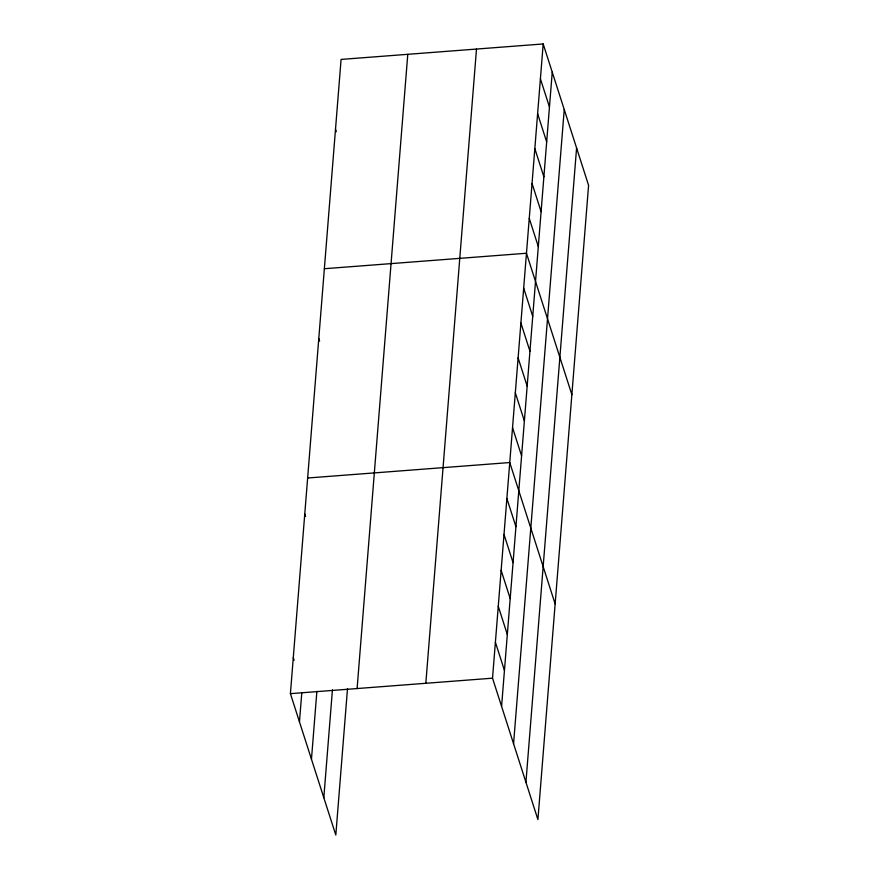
<?xml version="1.0" encoding="UTF-8"?>
<svg xmlns="http://www.w3.org/2000/svg" width="879" height="879" viewBox="0 0 879 879"><rect width="100%" height="100%" fill="white"/><g stroke="black" fill="none" stroke-linecap="round" stroke-linejoin="round"><path stroke-width="1.32" d="M347.502 688.631L335.811 835.05L290.411 693.652L341.085 59.42L543.189 43.95L588.589 185.348L537.915 819.58L492.526 678.181L543.189 43.95M299.464 721.857L301.805 692.575M311.463 759.214L316.879 691.323M323.813 797.692L332.427 689.872M357.105 688.554L407.779 54.311M425.821 683.291L476.495 49.059M501.579 706.386L552.243 72.155M513.567 743.744L564.241 109.501M525.928 782.222L576.591 147.991M324.362 268.721L526.466 253.251L571.866 394.638M307.639 478.011L509.754 462.541L555.143 603.939M290.411 693.652L492.526 678.181M540.409 78.835L549.463 107.04M537.618 113.721L546.672 141.915M534.828 148.595L543.881 176.8M532.048 183.48L541.101 211.685M529.257 218.366L538.311 246.57M523.686 288.125L532.74 316.33M520.895 323.011L529.949 351.215M518.105 357.896L527.169 386.101M515.325 392.781L524.378 420.986M512.534 427.666L521.588 455.86M506.875 498.481L515.929 526.686M504.008 534.421L513.061 562.626M501.14 570.361L510.194 598.566M498.261 606.301L507.315 634.506M335.503 129.191L336.327 131.751M495.393 642.241L504.447 670.446M318.791 338.481L319.615 341.052M304.771 513.951L305.595 516.522M293.278 657.712L294.102 660.283"/></g></svg>
